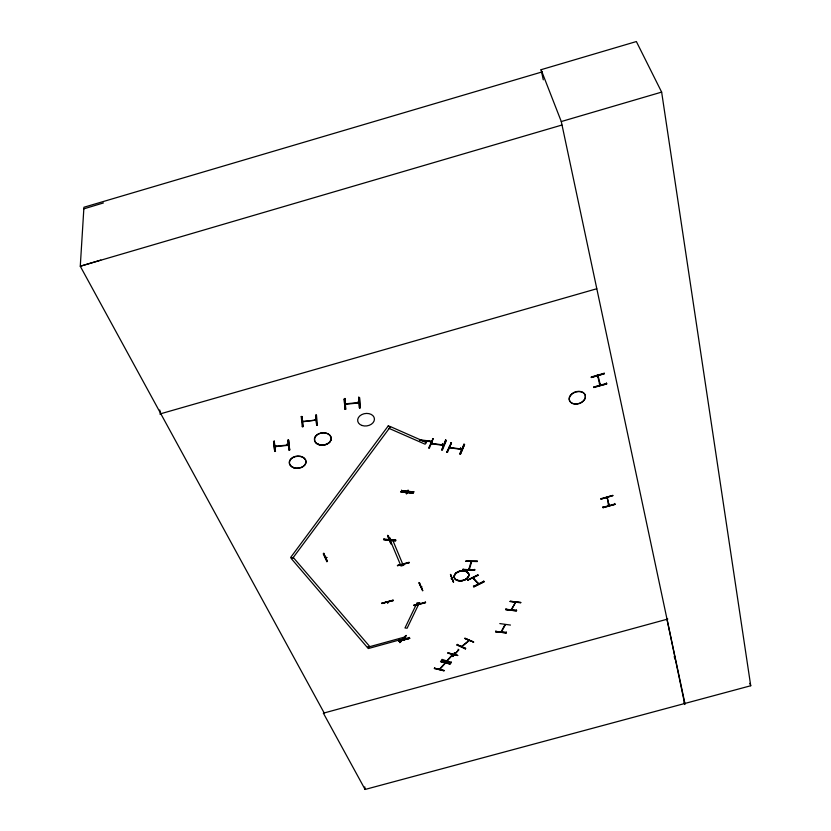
<?xml version="1.0" encoding="UTF-8"?>
<svg xmlns="http://www.w3.org/2000/svg" width="831" height="831" viewBox="0 0 831 831"><rect width="100%" height="100%" fill="white"/><g stroke="black" fill="none" stroke-linecap="round" stroke-linejoin="round"><path stroke-width="1.25" d="M421.857 587.05L421.286 587.205L421.733 586.769M451.212 578.615L451.887 578.75M597.541 375.965L598.195 375.768M451.95 578.74L451.368 578.916M599.546 384.504L599.431 383.662M599.878 383.538L600.335 385.2M451.119 662.743L441.718 660.209L451.098 662.816L451.337 661.985M443.993 670.773L434.613 668.259L443.972 670.305M389.697 539.776L390.466 538.872L390.113 539.818M444.055 670.794L434.395 668.508M477.981 575.177L467.739 580.225M406.702 492.773L406.328 493.77L407.128 492.814M407.117 493.012L406.556 492.856M408.374 490.467L408.011 491.277M422.647 590.654C416.03 575.322 419.686 585.533 422.615 590.228M419.686 583.331L422.709 590.727M426.147 441.354L425.275 442.123L426.126 441.24M468.694 569.64L471.135 561.683M469.505 568.955L468.861 568.934M470.959 562.255L471.426 562.442M465.557 648.616L457.33 644.731L465.672 648.585L465.246 648.907L465.578 648.097M457.008 645.064L465.277 648.834M439.547 669.557L440.233 668.872L439.661 668.851M444.523 663.491L445.458 663.034M389.625 539.683L389.874 538.052M406.266 493.572L406.66 492.866M383.756 539.641L395.691 540.836L383.756 539.703L383.849 538.727M401.56 490.103L401.591 490.664L413.921 491.9L401.456 491.079L413.88 491.838M395.816 540.42L383.87 539.288L395.785 539.859M505.331 624.819L501.457 631.882M511.158 609.767L515.5 602.433L511.522 609.809L511.906 609.216M506.349 632.017L506.245 632.91L495.764 631.726L506.391 632.547M516.487 609.985L516.373 610.878L505.757 609.663L505.871 608.78M506.235 632.89L495.775 631.695M516.55 610.453L505.913 609.31L516.602 610.463M403.191 564.581L403.461 565.246L403.212 564.488M477.43 561.226L465.692 561.33L477.461 561.257M469.328 569.515L471.686 561.611M403.887 639.486L403.949 638.634M389.292 539.953L387.963 540.316L388.908 539.703M405.632 635.705L399.898 642.581L406.099 635.383M400.958 491.64L400.771 492.139L413.225 492.939L400.926 491.62L413.049 493.282M425.69 441.188L425.358 442.061L425.721 441.095M407.917 490.321C406.712 492.69 409.683 489.708 407.761 490.394M406.785 493.728L407.128 492.939M425.908 442.019L426.158 441.147M390.466 538.987L390.3 539.651M327.424 560.956L326.832 561.642L327.393 561.361M450.869 442.674L451.513 442.819L447.504 452.324L446.829 452.178L451.399 442.684L446.829 452.23M432.525 438.56L433.211 438.706L429.295 448.283L428.599 448.189L433.024 438.612M431.393 443.806L432.702 443.536L431.611 443.276L431.331 443.733L443.339 445.406M607.503 498.236L606.838 498.34L607.201 497.447M443.619 445.395L442.279 445.281L443.754 445.063M445.572 439.952L441.697 449.987L442.383 450.08L446.361 440.523L445.665 440.004M445.842 440.409L441.863 449.945M449.436 447.753L450.703 447.525M462.41 646.227L461.994 646.04M460.53 449.322L460.457 448.086M463.947 444.481L459.792 454.006L460.467 454.1L464.529 444.616L463.833 444.097L464.539 444.637M464.01 444.502L459.886 453.934L460.467 454.1L464.508 444.585M345.613 409.143L345 409.236L344.231 398.963L344.99 409.288L345.748 409.205L344.927 398.413M302.92 426.563L301.882 416.435L301.227 416.622L301.996 416.549L303.035 426.677L302.328 426.687M274.729 451.441L273.576 441.552L274.729 451.462L275.476 451.378L274.22 441.043M275.373 451.264L274.791 451.389M478.459 584.1L472.746 577.94M472.787 578.044L473.379 578.625L473.327 577.846M473.68 578.386L473.151 578.553M510.224 601.27L520.912 602.527L510.244 601.28M499.805 623.582L510.452 625.068M495.764 631.789L495.878 630.895M478.77 583.819L473.213 577.836M504.999 624.621L501.051 631.924M445.354 663.159L439.776 669.454M446.642 661.05L452.459 654.558L452.251 655.316M447.494 660.635L446.59 661.123M287.214 445.509L286.913 445.042L288.388 444.949M316.195 420.455L314.648 420.257L316.164 420.102M325.731 557.404L326.843 557.497M345.364 403.897L346.88 403.752L345.384 404.261M357.808 402.63L359.044 402.557M359.065 402.921L357.642 403.128M419.645 440.201L432.255 441.697M465.703 561.185L477.316 561.559M399.929 642.581L406.182 635.881M403.378 639.548L404.302 639.756M461.932 646.684L469.235 640.576M478.812 583.923L477.825 583.414M511.366 609.154L511.522 609.092M452.885 656.563L458.712 649.832L452.48 656.417M447.982 653.218L457.715 655.493L447.888 652.73M434.374 668.591L434.613 667.74M440.565 661.653L450.277 663.896L440.482 661.164M445.042 662.982L439.225 669.474M447.13 661.102L452.853 654.589M457.704 655.472L448.054 653.062M274.895 446.652L276.204 446.081L276.131 446.631M315.977 420.081L302.536 421.805M597.344 374.874L597.738 376.723L598.413 376.422M600.159 384.14L599.702 385.169L600.418 384.961M468.185 640.961L468.393 641.262M419.271 603.181L419.593 603.805M419.665 602.911L420.05 603.638L419.697 602.984L417.1 602.776L404.988 627.966L407.117 628.205L419.271 603.015L419.468 603.68M403.565 638.894L403.804 639.413M609.206 505.331L608.811 503.929M456.988 645.157L457.31 644.326M464.955 638.592L473.639 642.072L464.861 638.104M461.485 646.57L468.954 640.441M442.372 444.876L442.487 443.941L442.653 444.855M510.047 601.571L520.684 602.776M327.31 561.444L323.758 553.56L327.487 561.465M460.644 448.948L461.88 449.124M478.054 575.312L467.479 580.048L477.95 574.813M473.431 586.042L473.857 586.863L484.058 581.804L483.642 580.994M403.399 639.216L404.396 639.486L403.554 639.226M455.18 653.218L454.297 653.021M440.638 661.507L449.966 664.094M326.832 557.456L325.866 557.674M344.792 398.87L345.551 409.164M301.248 416.57L302.276 426.75M404.146 639.745L403.305 639.486M465.048 638.447L473.628 642.051M83.838 208.851L103.418 202.941M100.842 260.072L80.275 266.242L324.215 713.019L323.415 713.237L365.1 789.45L750.725 685.752L661.642 92.106L636.369 41.55L541.085 69.7L543.287 79.807M542.466 71.809L83.931 207.251L80.275 266.242L561.86 125.055M541.085 69.7L561.289 121.544L661.642 92.106M591.308 377.367L604.303 373.607M593.635 387.069L606.557 383.403L606.682 383.932L593.666 387.194M593.75 387.547L606.682 383.932M159.791 414.015L596.741 288.762M600.906 498.693L612.852 495.39L601.021 499.171M600.979 499.026L612.914 495.671M609.071 504.781L608.25 504.002M614.961 504.386L603.077 507.627L614.961 504.386L614.701 503.461M387.703 535.725L388.264 535.631L391.505 543.588L390.85 543.775L387.672 535.694L390.944 543.661M388.274 535.652L387.526 535.341M387.973 540.005L389.053 539.714M388.087 540.285L389.168 539.984M397.498 565.776L409.195 562.597M409.226 562.753L397.374 565.527L409.143 562.255M393.115 600.19L381.72 603.306L393.281 600.626M381.72 603.327L393.115 600.221M381.855 603.555L393.229 600.46M387.973 602.236L387.734 603.026L387.848 602.122M387.703 602.953L387.817 602.195M324.183 712.956L323.384 713.175L667.802 619.043M414.129 605.29L425.607 602.61L414.285 605.674L414.046 604.802M398.485 640.441L409.517 637.45M398.589 640.961L409.756 638.322L398.724 641.293M398.703 641.22L409.756 638.301M453.3 582.115L450.412 574.377M419.426 583.487L419.665 582.905M450.579 574.782L453.601 582.167L450.797 574.73M345.644 403.814L358.899 402.568M273.513 441.625L274.272 441.552M274.999 446.299L288.243 444.959M275.04 446.642L288.284 445.302M289.074 449.924L289.707 449.935L288.959 450.018L287.848 440.181L288.596 440.087L289.645 449.883L288.596 440.087M359.459 407.73L360.135 407.792L359.387 407.865L358.649 397.073M316.466 415.126L315.707 415.199L316.653 425.327L317.4 425.243L316.466 415.105L315.822 415.105L316.725 425.192M302.64 421.442L316.019 420.112M344.231 398.984L345 398.911M358.732 397.571L359.491 397.498L360.135 407.792M358.93 402.931L345.571 404.271M431.59 443.328L431.133 442.476M403.586 564.291L403.991 564.945M608.645 505.549L607.222 497.54L609.102 505.456M495.92 631.425L506.463 632.505M505.767 609.59L516.373 610.858M461.756 449.104L449.571 447.421L449.384 446.559M449.561 447.774L461.62 449.436M445.676 440.44L446.372 440.544M431.445 443.359L443.598 445M358.836 397.478L359.563 407.782M287.962 440.087L289.146 449.935M403.617 564.374L403.399 565.111M608.936 504.729L608.666 503.887M458.743 649.884L458.12 649.25M454.432 652.719L455.284 652.958M451.43 662.473L441.957 659.367M460.613 449.342L460.623 448.002M515.552 602.361L514.763 603.077M478.355 583.341L478.23 584.016M287.111 445.458L287.069 444.076M359.491 397.478L360.062 407.741M484.037 581.762L473.847 586.842M597.769 376.609L598.351 376.516L598.081 375.591L600.304 385.096M326.832 561.642L323.238 553.768L323.799 553.155M403.98 638.707L404.24 639.319M749.832 683.331L750.725 685.752M606.391 382.914L606.568 383.475M597.811 374.854L598.33 376.661M597.479 375.768L597.884 376.796M597.406 375.789L597.697 376.63M674.201 656.604L675.011 659.045M414.139 605.28L425.482 602.246L425.358 601.717M684.027 702.091L684.817 704.511L666.981 619.261M602.839 506.765L603.088 507.668M602.994 507.294L614.857 503.991M159.729 409.995L160.799 413.724M597.655 375.82L599.857 385.231M449.685 446.496L449.851 447.41L449.519 446.579M474.615 569.36L474.584 570.295L463.023 569.921L463.064 569.006M561.289 121.544L684.941 703.525M442.321 444.024L442.508 444.886M390.362 538.249L390.466 538.872M357.434 402.079L357.527 402.703M364.778 786.884L365.1 789.45M275.29 451.337L274.137 441.095M302.681 420.496L302.494 421.452L302.401 420.569M286.82 444.46L286.882 445.094M331.018 439.713A8.455 6.191 -6.5 0 1 324.267 444.803A8.455 6.191 -6.5 0 1 315.707 442.487M463.127 569.484L474.73 569.848L463.127 569.484M504.583 625.276L505.113 625.338L504.531 625.276M419.821 439.828L419.624 440.368L432.245 441.863L432.442 441.334L419.821 439.828M388.285 425.856L290.632 557.476L292.792 558.12L390.528 426.667L426.552 442.518L425.067 444.18L389.033 428.38L390.508 426.677L388.285 425.856M483.756 581.399L473.535 586.53L483.777 581.461M293.27 557.487L291.141 558.411L368.278 648.554L404.977 638.437L404.396 637.128L367.655 647.245L369.65 646.425L293.27 557.487M604.23 373.244L591.225 376.983L591.36 377.534L604.355 373.773L604.23 373.244M392.492 539.568L390.175 540.212L400.989 566.025L403.253 565.392L392.492 539.568M361.984 425.472A8.435 6.243 -8.4 0 0 374.438 419.042A8.435 6.243 -8.4 0 0 361.724 414.617A8.435 6.243 -8.4 0 0 361.984 425.472M574.553 404.053A8.3 6.025 -18.2 0 0 585.325 395.618A8.3 6.025 -18.2 0 0 572.144 393.884A8.3 6.025 -18.2 0 0 574.553 404.053M574.47 403.876A8.341 6.056 -18.2 0 0 585.304 395.4A8.341 6.056 -18.2 0 0 572.05 393.645A8.341 6.056 -18.2 0 0 574.47 403.876M293.904 467.832A8.32 5.994 -5.5 0 0 305.974 461.62A8.32 5.994 -5.5 0 0 293.166 457.476A8.32 5.994 -5.5 0 0 293.904 467.832M293.862 467.645A8.372 6.025 -5.5 0 0 306.005 461.392A8.372 6.025 -5.5 0 0 293.114 457.227A8.372 6.025 -5.5 0 0 293.862 467.645M318.917 444.647A8.424 6.16 -6.5 0 0 331.216 438.301A8.424 6.16 -6.5 0 0 318.356 433.979A8.424 6.16 -6.5 0 0 318.917 444.647A8.403 6.149 -6.5 0 0 331.205 438.311A8.403 6.149 -6.5 0 0 318.366 434.011A8.403 6.149 -6.5 0 0 318.927 444.647M457.642 580.485A7.448 4.893 -11.7 0 0 468.871 575.114A7.448 4.893 -11.7 0 0 458.026 571.873A7.448 4.893 -11.7 0 0 457.642 580.485A7.448 4.893 -11.7 0 0 468.881 575.135A7.448 4.893 -11.7 0 0 458.026 571.894A7.448 4.893 -11.7 0 0 457.652 580.495A7.417 4.872 -11.7 0 0 468.85 575.135A7.417 4.872 -11.7 0 0 458.047 571.905A7.417 4.872 -11.7 0 0 457.663 580.485M457.601 580.277A7.469 4.903 -11.7 0 0 468.84 574.907A7.469 4.903 -11.7 0 0 457.974 571.655A7.469 4.903 -11.7 0 0 457.601 580.277"/></g></svg>
